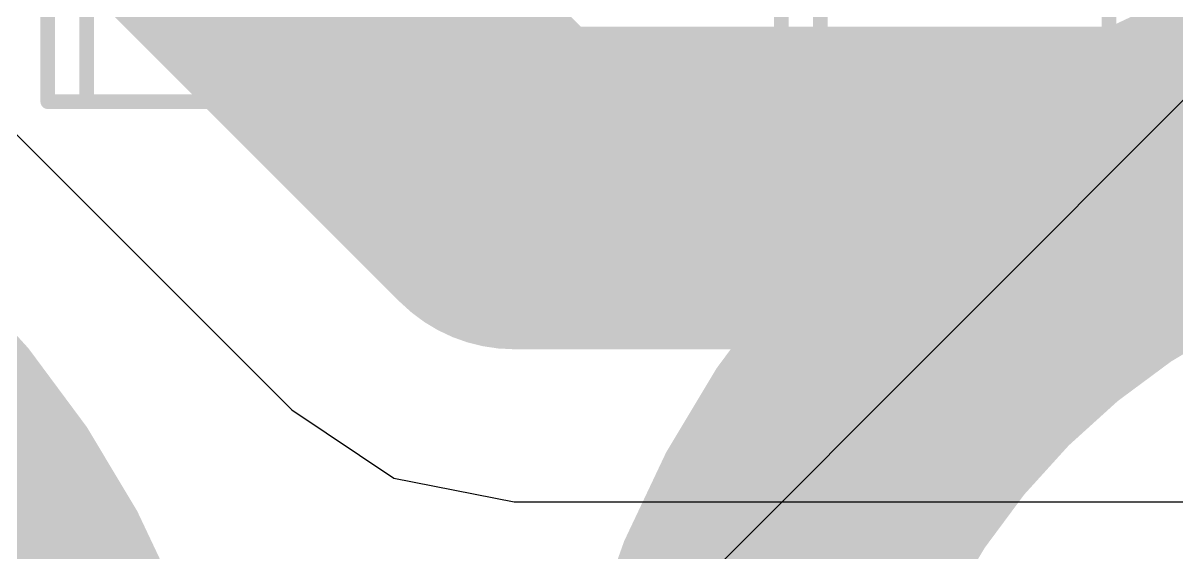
# Model space of a CAD drawing. Header units: inches. Extents: x -6 to 5433, y -4 to 5447.
# Drawn here: x 19.83 to 20.829, y 29.897 to 30.356 of the extents above; entities that cross this region are included whole.
import ezdxf

# ---------------------------------------------------------------- set-up
doc = ezdxf.new("R2010")
doc.units = ezdxf.units.IN
for name, color, linetype in [('Bottom Layer', 5, 'Continuous'), ('Bottom Solder', 6, 'Continuous'), ('Mechanical 4', 56, 'Continuous'), ('Top Layer', 1, 'Continuous')]:
    doc.layers.add(name, color=color, linetype=linetype)

msp = doc.modelspace()

# ---------------------------------------------------------------- linework, layer by layer
at = {"layer": 'Bottom Layer'}
for points in [[(20.42418064, 29.5766109, 0.2794, 0.2794, -0.9999999999999999), (21.87198064, 29.5766109, 0.2794, 0.2794, 0)], [(18.44298064, 29.52592774, 0.2794, 0.2794, -0.9999999999999999), (19.89078064, 29.52592774, 0.2794, 0.2794, 0)], [(20.88138064, 29.5766109, 0.2794, 0.2794, -0.9999999999999999), (21.41478064, 29.5766109, 0.2794, 0.2794, 0)]]:
    msp.add_lwpolyline(points, format="xyseb", dxfattribs=at)
at = {"layer": 'Bottom Solder'}
msp.add_line((10.716133, 20.16101632), (5432.852131479999, 5447.49311058), dxfattribs=at)
at = {"layer": 'Mechanical 4'}
for points in [[(19.8511541, 30.28744514, 0.0127, 0.0127, 0), (19.8511541, 31.07494674, 0.0127, 0.0127, 0)], [(20.4861541, 30.28744514, 0.0127, 0.0127, 0), (20.4861541, 31.07494674, 0.0127, 0.0127, 0)], [(19.88490562, 30.28744514, 0.0127, 0.0127, 0), (19.88490562, 30.89440862, 0.0127, 0.0127, 0)], [(20.13490512, 30.28744514, 0.0127, 0.0127, 0), (20.13490512, 30.89440862, 0.0127, 0.0127, 0)], [(20.51990562, 30.28744514, 0.0127, 0.0127, 0), (20.51990562, 30.89440862, 0.0127, 0.0127, 0)], [(20.76990512, 30.28744514, 0.0127, 0.0127, 0), (20.76990512, 30.89440862, 0.0127, 0.0127, 0)], [(20.1686541, 30.28744514, 0.0127, 0.0127, 0), (20.1686541, 30.66994628, 0.0127, 0.0127, 0)], [(20.8036541, 30.28744514, 0.0127, 0.0127, 0), (20.8036541, 30.66994628, 0.0127, 0.0127, 0)], [(19.8511541, 30.28744514, 0.0127, 0.0127, 0), (20.1686541, 30.28744514, 0.0127, 0.0127, 0)], [(20.4861541, 30.28744514, 0.0127, 0.0127, 0), (20.8036541, 30.28744514, 0.0127, 0.0127, 0)]]:
    msp.add_lwpolyline(points, format="xyseb", dxfattribs=at)
for points in [[(19.8479791, 30.28744514, 0.00635, 0.00635, 1), (19.8543291, 30.28744514, 0.00635, 0.00635, 1)], [(19.8479791, 30.28744514, 0.00635, 0.00635, 1), (19.8543291, 30.28744514, 0.00635, 0.00635, 1)], [(19.88173062, 30.28744514, 0.00635, 0.00635, 1), (19.88808062, 30.28744514, 0.00635, 0.00635, 1)], [(20.13173012, 30.28744514, 0.00635, 0.00635, 1), (20.13808012, 30.28744514, 0.00635, 0.00635, 1)], [(20.1654791, 30.28744514, 0.00635, 0.00635, 1), (20.1718291, 30.28744514, 0.00635, 0.00635, 1)], [(20.1654791, 30.28744514, 0.00635, 0.00635, 1), (20.1718291, 30.28744514, 0.00635, 0.00635, 1)], [(20.4829791, 30.28744514, 0.00635, 0.00635, 1), (20.4893291, 30.28744514, 0.00635, 0.00635, 1)], [(20.4829791, 30.28744514, 0.00635, 0.00635, 1), (20.4893291, 30.28744514, 0.00635, 0.00635, 1)], [(20.51673062, 30.28744514, 0.00635, 0.00635, 1), (20.52308062, 30.28744514, 0.00635, 0.00635, 1)], [(20.76673012, 30.28744514, 0.00635, 0.00635, 1), (20.77308012, 30.28744514, 0.00635, 0.00635, 1)], [(20.8004791, 30.28744514, 0.00635, 0.00635, 1), (20.8068291, 30.28744514, 0.00635, 0.00635, 1)], [(20.8004791, 30.28744514, 0.00635, 0.00635, 1), (20.8068291, 30.28744514, 0.00635, 0.00635, 1)]]:
    msp.add_lwpolyline(points, format="xyseb", close=True, dxfattribs=at)
at = {"layer": 'Top Layer'}
for p, q in [((19.38971992, 30.69329141999999), (20.0625456, 30.02046574)), ((20.0625456, 30.02046574), (20.15076488, 29.96151996)), ((20.15076488, 29.96151996), (20.25482614, 29.9408215)), ((20.25482614, 29.9408215), (26.1967853, 29.9408215))]:
    msp.add_line(p, q, dxfattribs=at)
for points in [[(19.58200046, 30.88557196, 0.2794, 0.2794, 0), (20.25482614, 30.21274628, 0.2794, 0.2794, 0)], [(20.25482614, 30.21274628, 0.2794, 0.2794, 0), (26.1967853, 30.21274628, 0.2794, 0.2794, 0)]]:
    msp.add_lwpolyline(points, format="xyseb", dxfattribs=at)
msp.add_lwpolyline([(20.18497614, 30.21274628, 0.1397, 0.1397, 1), (20.32467614, 30.21274628, 0.1397, 0.1397, 1)], format="xyseb", close=True, dxfattribs=at)
msp.add_lwpolyline([(20.18497614, 30.21274628, 0.1397, 0.1397, 1), (20.32467614, 30.21274628, 0.1397, 0.1397, 1)], format="xyseb", close=True, dxfattribs=at)

doc.saveas('drawing.dxf')
